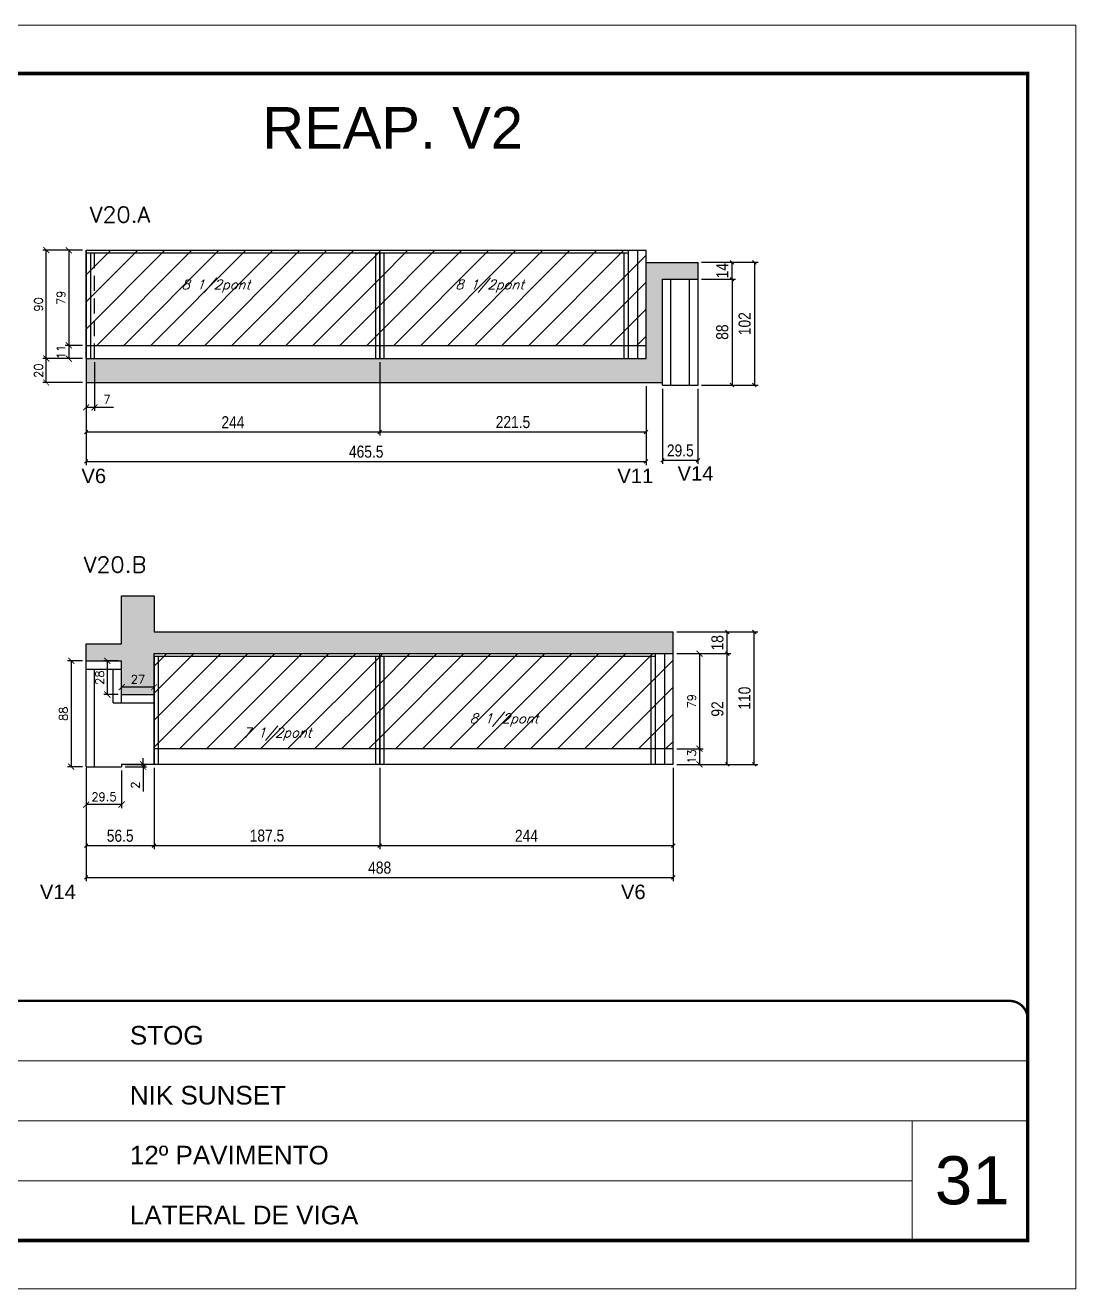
# Model space of a CAD drawing. Extents: x -10448 to -1189, y -11772 to 17235.
# Drawn here: x -6653 to -5780, y 7754 to 8804 of the extents above; entities that cross this region are included whole.
import ezdxf

# ---------------------------------------------------------------- set-up
doc = ezdxf.new("R2010")
doc.units = 0
for name, pattern in [('CONTINUO', [0]), ('DASHED', [0.75, 0.5, -0.25]), ('HIDDEN', [0.375, 0.25, -0.125])]:
    doc.linetypes.add(name, pattern=pattern)
for name, color, linetype in [('5', 5, 'Continuous'), ('COTA', 241, 'Continuous'), ('Painéis', 200, 'Continuous'), ('PONTALETE', 7, 'Continuous'), ('Reaproveitamento', 251, 'Continuous'), ('SARR_2.2x7', 40, 'Continuous'), ('SARR_3.5x7', 81, 'Continuous'), ('texto', 7, 'Continuous')]:
    doc.layers.add(name, color=color, linetype=linetype)
for name, color, linetype, lineweight in [('CARIMBO', 255, 'Continuous', 9), ('Folhas', 255, 'Continuous', 9), ('SARRAFO DE PRESSAO', 251, 'DASHED', 9), ('Texto Seção', 7, 'Continuous', 15)]:
    doc.layers.add(name, color=color, linetype=linetype, lineweight=lineweight)
doc.styles.add('ARIAL', font='arial.ttf')
doc.styles.add('COTA TECNICA', font='techl___.ttf', dxfattribs={"height": 10})
doc.styles.add('REGUA-120', font='ROMANS.shx', dxfattribs={"height": 15})
doc.styles.add('Romans', font='romans.shx')
doc.styles.get("Standard").update_dxf_attribs({"font": 'arial.ttf'})
doc.dimstyles.new('Cota Paínel', dxfattribs={"dimtxt": 7, "dimasz": 5, "dimexe": 3, "dimexo": 3, "dimgap": 3, "dimtad": 1, "dimdec": 1, "dimzin": 12, "dimdsep": 46, "dimtxsty": 'Romans', "dimblk": 'ARCHTICK', "dimcen": 0, "dimclrd": 4, "dimclre": 4, "dimclrt": 1, "dimadec": 1, "dimazin": 3, "dimtfac": 1, "dimtdec": 1, "dimtmove": 0, "dimatfit": 3, "dimldrblk": 'OBLIQUE', "dimfxl": 1, "dimtolj": 1, "dimtzin": 12, "dimarcsym": 0})
doc.dimstyles.new('PAINEL', dxfattribs={"dimtxt": 10, "dimasz": 3, "dimexe": 3, "dimexo": 3, "dimgap": 3, "dimtad": 1, "dimdec": 1, "dimzin": 12, "dimdsep": 46, "dimtxsty": 'COTA TECNICA', "dimblk1": 'OBLIQUE', "dimblk2": 'OBLIQUE', "dimsah": 1, "dimcen": 0.9, "dimclrd": 4, "dimclre": 4, "dimclrt": 240, "dimadec": 1, "dimazin": 3, "dimtfac": 1, "dimtdec": 1, "dimtmove": 0, "dimatfit": 3, "dimfxl": 1, "dimtolj": 1, "dimtzin": 12, "dimarcsym": 0})

# ---------------------------------------------------------------- blocks, each defined once
blk = doc.blocks.new('9999999999')
at = {"color": 30, "linetype": 'CONTINUO'}
for p, q in [((98564.6, 34379.6), (99584, 34379.6)), ((98564.6, 34329.8), (99488, 34329.8)), ((99584, 34329.8), (99488, 34329.8)), ((99488, 34329.8), (99488, 34230.2)), ((98564.6, 34280), (99488, 34280))]:
    blk.add_line(p, q, dxfattribs=at)
at = {"color": 30, "linetype": 'CONTINUO', "const_width": 2}
blk.add_lwpolyline([(99584, 34230.2), (99584, 34414.4, 0.414214), (99569, 34429.4), (98229, 34429.4, 0.414214), (98214, 34414.4), (98214, 34245.2, 0.414214), (98229, 34230.2), (99584, 34230.2)], format="xyb", dxfattribs=at)
at = {"layer": 'Folhas'}
blk.add_lwpolyline([(98139, 34190.2), (99624, 34190.2), (99624, 35240.2), (98139, 35240.2)], close=True, dxfattribs=at)
at = {"layer": 'Folhas', "color": 30, "const_width": 3}
blk.add_lwpolyline([(98214, 34230.2), (99584, 34230.2), (99584, 35200.2), (98214, 35200.2)], close=True, dxfattribs=at)
at = {"color": 7, "linetype": 'Continuous', "ltscale": 5, "style": 'ARIAL'}
for s, height, p in [('STOG', 15.48, (98837.7, 34393.1)), ('NIK SUNSET', 15.48, (98837.7, 34343.3)), ('12º PAVIMENTO', 15.483, (98837.7, 34293.5)), ('LATERAL DE VIGA', 15.483, (98837.7, 34243.7))]:
    blk.add_text(s, height=height, dxfattribs=at).set_placement(p)
blk = doc.blocks.new('_Oblique')
at = {"color": 0, "linetype": 'ByBlock', "lineweight": -2}
blk.add_line((-0.5, -0.5), (0.5, 0.5), dxfattribs=at)
blk = doc.blocks.new('*D832')
at = {"layer": 'COTA', "color": 4, "linetype": 'ByBlock', "lineweight": -2, "transparency": 16777216}
for p, q in [((-6358.4, 8524.2), (-6358.4, 8463.3)), ((-6602.4, 8504.2), (-6602.4, 8463.3)), ((-6602.4, 8466.3), (-6358.4, 8466.3))]:
    blk.add_line(p, q, dxfattribs=at)
at = {"layer": 'Defpoints', "color": 0, "linetype": 'ByBlock', "transparency": 16777216}
for p in [(-6358.4, 8527.2), (-6602.4, 8507.2), (-6358.4, 8466.3)]:
    blk.add_point(p, dxfattribs=at)
at = {"layer": 'COTA', "color": 4, "linetype": 'ByBlock', "lineweight": -2, "transparency": 16777216, "xscale": 3, "yscale": 3, "zscale": 3, "rotation": 180}
blk.add_blockref('_Oblique', (-6602.4, 8466.3), dxfattribs=at)
at = {"layer": 'COTA', "color": 4, "linetype": 'ByBlock', "lineweight": -2, "transparency": 16777216, "xscale": 3, "yscale": 3, "zscale": 3}
blk.add_blockref('_Oblique', (-6358.4, 8466.3), dxfattribs=at)
at = {"layer": 'COTA', "color": 240, "linetype": 'ByBlock', "transparency": 16777216, "insert": (-6480.4, 8474.3), "char_height": 10, "attachment_point": 5, "style": 'COTA TECNICA'}
blk.add_mtext('\\A1;244', dxfattribs=at)
blk = doc.blocks.new('*D833')
at = {"layer": 'COTA', "color": 4, "linetype": 'ByBlock', "lineweight": -2, "transparency": 16777216}
for p, q in [((-6358.4, 8524.2), (-6358.4, 8463.3)), ((-6136.9, 8504.2), (-6136.9, 8463.3)), ((-6358.4, 8466.3), (-6136.9, 8466.3))]:
    blk.add_line(p, q, dxfattribs=at)
at = {"layer": 'Defpoints', "color": 0, "linetype": 'ByBlock', "transparency": 16777216}
for p in [(-6358.4, 8527.2), (-6136.9, 8507.2), (-6136.9, 8466.3)]:
    blk.add_point(p, dxfattribs=at)
at = {"layer": 'COTA', "color": 4, "linetype": 'ByBlock', "lineweight": -2, "transparency": 16777216, "xscale": 3, "yscale": 3, "zscale": 3, "rotation": 180}
blk.add_blockref('_Oblique', (-6358.4, 8466.3), dxfattribs=at)
at = {"layer": 'COTA', "color": 4, "linetype": 'ByBlock', "lineweight": -2, "transparency": 16777216, "xscale": 3, "yscale": 3, "zscale": 3}
blk.add_blockref('_Oblique', (-6136.9, 8466.3), dxfattribs=at)
at = {"layer": 'COTA', "color": 240, "linetype": 'ByBlock', "transparency": 16777216, "insert": (-6247.6, 8474.4), "char_height": 10, "attachment_point": 5, "style": 'COTA TECNICA'}
blk.add_mtext('\\A1;221.5', dxfattribs=at)
blk = doc.blocks.new('*D834')
at = {"layer": 'COTA', "color": 4, "linetype": 'ByBlock', "lineweight": -2, "transparency": 16777216}
for p, q in [((-6602.4, 8504.2), (-6602.4, 8438.7)), ((-6136.9, 8504.2), (-6136.9, 8438.7)), ((-6602.4, 8441.7), (-6136.9, 8441.7))]:
    blk.add_line(p, q, dxfattribs=at)
at = {"layer": 'Defpoints', "color": 0, "linetype": 'ByBlock', "transparency": 16777216}
for p in [(-6602.4, 8507.2), (-6136.9, 8507.2), (-6136.9, 8441.7)]:
    blk.add_point(p, dxfattribs=at)
at = {"layer": 'COTA', "color": 4, "linetype": 'ByBlock', "lineweight": -2, "transparency": 16777216, "xscale": 3, "yscale": 3, "zscale": 3, "rotation": 180}
blk.add_blockref('_Oblique', (-6602.4, 8441.7), dxfattribs=at)
at = {"layer": 'COTA', "color": 4, "linetype": 'ByBlock', "lineweight": -2, "transparency": 16777216, "xscale": 3, "yscale": 3, "zscale": 3}
blk.add_blockref('_Oblique', (-6136.9, 8441.7), dxfattribs=at)
at = {"layer": 'COTA', "color": 240, "linetype": 'ByBlock', "transparency": 16777216, "insert": (-6369.6, 8449.8), "char_height": 10, "attachment_point": 5, "style": 'COTA TECNICA'}
blk.add_mtext('\\A1;465.5', dxfattribs=at)
blk = doc.blocks.new('_ArchTick')
at = {"color": 0, "linetype": 'ByBlock', "const_width": 0.15}
blk.add_lwpolyline([(-0.5, -0.5), (0.5, 0.5)], dxfattribs=at)
blk = doc.blocks.new('*D835')
at = {"layer": 'COTA', "color": 4, "lineweight": -2, "transparency": 16777216}
for p, q in [((-6602.4, 8524.2), (-6602.4, 8483.7)), ((-6595.4, 8524.2), (-6595.4, 8483.7)), ((-6602.4, 8486.7), (-6595.4, 8486.7)), ((-6595.4, 8486.7), (-6579.7, 8486.7))]:
    blk.add_line(p, q, dxfattribs=at)
at = {"layer": 'Defpoints', "color": 0, "transparency": 16777216}
for p in [(-6602.4, 8527.2), (-6595.4, 8527.2), (-6595.4, 8486.7)]:
    blk.add_point(p, dxfattribs=at)
at = {"layer": 'COTA', "color": 4, "lineweight": -2, "transparency": 16777216, "xscale": 5, "yscale": 5, "zscale": 5, "rotation": 180}
blk.add_blockref('_ArchTick', (-6602.4, 8486.7), dxfattribs=at)
at = {"layer": 'COTA', "color": 4, "lineweight": -2, "transparency": 16777216, "xscale": 5, "yscale": 5, "zscale": 5}
blk.add_blockref('_ArchTick', (-6595.4, 8486.7), dxfattribs=at)
at = {"layer": 'COTA', "color": 1, "transparency": 16777216, "insert": (-6585.1, 8493.2), "char_height": 7, "attachment_point": 5, "style": 'Romans'}
blk.add_mtext('\\A1;7', dxfattribs=at)
blk = doc.blocks.new('*D839')
at = {"layer": 'COTA', "color": 4, "linetype": 'ByBlock', "lineweight": -2, "transparency": 16777216}
for p, q in [((-6123.3, 8502.2), (-6123.3, 8439.7)), ((-6093.8, 8502.2), (-6093.8, 8439.7)), ((-6123.3, 8442.7), (-6093.8, 8442.7))]:
    blk.add_line(p, q, dxfattribs=at)
at = {"layer": 'Defpoints', "color": 0, "linetype": 'ByBlock', "transparency": 16777216}
for p in [(-6123.3, 8505.2), (-6093.8, 8505.2), (-6093.8, 8442.7)]:
    blk.add_point(p, dxfattribs=at)
at = {"layer": 'COTA', "color": 4, "linetype": 'ByBlock', "lineweight": -2, "transparency": 16777216, "xscale": 3, "yscale": 3, "zscale": 3, "rotation": 180}
blk.add_blockref('_Oblique', (-6123.3, 8442.7), dxfattribs=at)
at = {"layer": 'COTA', "color": 4, "linetype": 'ByBlock', "lineweight": -2, "transparency": 16777216, "xscale": 3, "yscale": 3, "zscale": 3}
blk.add_blockref('_Oblique', (-6093.8, 8442.7), dxfattribs=at)
at = {"layer": 'COTA', "color": 240, "linetype": 'ByBlock', "transparency": 16777216, "insert": (-6108.5, 8450.8), "char_height": 10, "attachment_point": 5, "style": 'COTA TECNICA'}
blk.add_mtext('\\A1;29.5', dxfattribs=at)
blk = doc.blocks.new('*D836')
at = {"layer": 'COTA', "color": 4, "linetype": 'ByBlock', "lineweight": -2, "transparency": 16777216}
for p, q in [((-6090.8, 8593.2), (-6062.5, 8593.2)), ((-6065.5, 8593.2), (-6065.5, 8505.2)), ((-6090.8, 8505.2), (-6062.5, 8505.2))]:
    blk.add_line(p, q, dxfattribs=at)
at = {"layer": 'Defpoints', "color": 0, "linetype": 'ByBlock', "transparency": 16777216}
for p in [(-6093.8, 8593.2), (-6093.8, 8505.2), (-6065.5, 8505.2)]:
    blk.add_point(p, dxfattribs=at)
at = {"layer": 'COTA', "color": 4, "linetype": 'ByBlock', "lineweight": -2, "transparency": 16777216, "xscale": 3, "yscale": 3, "zscale": 3}
for p, rotation in [((-6065.5, 8593.2), 90), ((-6065.5, 8505.2), 270)]:
    blk.add_blockref('_Oblique', p, dxfattribs=dict(at, rotation=rotation))
at = {"layer": 'COTA', "color": 240, "linetype": 'ByBlock', "transparency": 16777216, "insert": (-6073.6, 8549.2), "char_height": 10, "attachment_point": 5, "rotation": 90, "style": 'COTA TECNICA'}
blk.add_mtext('\\A1;88', dxfattribs=at)
blk = doc.blocks.new('*D837')
at = {"layer": 'COTA', "color": 4, "linetype": 'ByBlock', "lineweight": -2, "transparency": 16777216}
for p, q in [((-6090.8, 8607.2), (-6062.5, 8607.2)), ((-6065.5, 8593.2), (-6065.5, 8607.2)), ((-6090.8, 8593.2), (-6062.5, 8593.2))]:
    blk.add_line(p, q, dxfattribs=at)
at = {"layer": 'Defpoints', "color": 0, "linetype": 'ByBlock', "transparency": 16777216}
for p in [(-6093.8, 8607.2), (-6065.5, 8607.2), (-6093.8, 8593.2)]:
    blk.add_point(p, dxfattribs=at)
at = {"layer": 'COTA', "color": 4, "linetype": 'ByBlock', "lineweight": -2, "transparency": 16777216, "xscale": 3, "yscale": 3, "zscale": 3}
for p, rotation in [((-6065.5, 8607.2), 90), ((-6065.5, 8593.2), 270)]:
    blk.add_blockref('_Oblique', p, dxfattribs=dict(at, rotation=rotation))
at = {"layer": 'COTA', "color": 240, "linetype": 'ByBlock', "transparency": 16777216, "insert": (-6073.6, 8600.2), "char_height": 10, "attachment_point": 5, "rotation": 90, "style": 'COTA TECNICA'}
blk.add_mtext('\\A1;14', dxfattribs=at)
blk = doc.blocks.new('*D838')
at = {"layer": 'COTA', "color": 4, "linetype": 'ByBlock', "lineweight": -2, "transparency": 16777216}
for p, q in [((-6090.8, 8607.2), (-6043.9, 8607.2)), ((-6046.9, 8607.2), (-6046.9, 8505.2)), ((-6090.8, 8505.2), (-6043.9, 8505.2))]:
    blk.add_line(p, q, dxfattribs=at)
at = {"layer": 'Defpoints', "color": 0, "linetype": 'ByBlock', "transparency": 16777216}
for p in [(-6093.8, 8607.2), (-6093.8, 8505.2), (-6046.9, 8505.2)]:
    blk.add_point(p, dxfattribs=at)
at = {"layer": 'COTA', "color": 4, "linetype": 'ByBlock', "lineweight": -2, "transparency": 16777216, "xscale": 3, "yscale": 3, "zscale": 3}
for p, rotation in [((-6046.9, 8607.2), 90), ((-6046.9, 8505.2), 270)]:
    blk.add_blockref('_Oblique', p, dxfattribs=dict(at, rotation=rotation))
at = {"layer": 'COTA', "color": 240, "linetype": 'ByBlock', "transparency": 16777216, "insert": (-6055, 8556.2), "char_height": 10, "attachment_point": 5, "rotation": 90, "style": 'COTA TECNICA'}
blk.add_mtext('\\A1;102', dxfattribs=at)
blk = doc.blocks.new('*D840')
at = {"layer": 'COTA', "color": 4, "lineweight": -2, "transparency": 16777216}
for p, q in [((-6605.4, 8617.2), (-6638.5, 8617.2)), ((-6635.5, 8527.2), (-6635.5, 8617.2)), ((-6605.4, 8527.2), (-6638.5, 8527.2))]:
    blk.add_line(p, q, dxfattribs=at)
at = {"layer": 'Defpoints', "color": 0, "transparency": 16777216}
for p in [(-6635.5, 8617.2), (-6602.4, 8617.2), (-6602.4, 8527.2)]:
    blk.add_point(p, dxfattribs=at)
at = {"layer": 'COTA', "color": 4, "lineweight": -2, "transparency": 16777216, "xscale": 5, "yscale": 5, "zscale": 5}
for p, rotation in [((-6635.5, 8617.2), 90), ((-6635.5, 8527.2), 270)]:
    blk.add_blockref('_ArchTick', p, dxfattribs=dict(at, rotation=rotation))
at = {"layer": 'COTA', "color": 1, "transparency": 16777216, "insert": (-6642, 8572.2), "char_height": 7, "attachment_point": 5, "rotation": 90, "style": 'Romans'}
blk.add_mtext('\\A1;90', dxfattribs=at)
blk = doc.blocks.new('*D841')
at = {"layer": 'COTA', "color": 4, "lineweight": -2, "transparency": 16777216}
for p, q in [((-6605.4, 8527.2), (-6638.5, 8527.2)), ((-6635.5, 8507.2), (-6635.5, 8527.2)), ((-6605.4, 8507.2), (-6638.5, 8507.2))]:
    blk.add_line(p, q, dxfattribs=at)
at = {"layer": 'Defpoints', "color": 0, "transparency": 16777216}
for p in [(-6635.5, 8527.2), (-6602.4, 8527.2), (-6602.4, 8507.2)]:
    blk.add_point(p, dxfattribs=at)
at = {"layer": 'COTA', "color": 4, "lineweight": -2, "transparency": 16777216, "xscale": 5, "yscale": 5, "zscale": 5}
for p, rotation in [((-6635.5, 8527.2), 90), ((-6635.5, 8507.2), 270)]:
    blk.add_blockref('_ArchTick', p, dxfattribs=dict(at, rotation=rotation))
at = {"layer": 'COTA', "color": 1, "transparency": 16777216, "insert": (-6642, 8517.2), "char_height": 7, "attachment_point": 5, "rotation": 90, "style": 'Romans'}
blk.add_mtext('\\A1;20', dxfattribs=at)
blk = doc.blocks.new('*D842')
at = {"layer": 'COTA', "color": 4, "linetype": 'ByBlock', "lineweight": -2, "transparency": 16777216}
for p, q in [((-6111.4, 8282), (-6066.5, 8282)), ((-6069.5, 8190), (-6069.5, 8282)), ((-6111.4, 8190), (-6066.5, 8190))]:
    blk.add_line(p, q, dxfattribs=at)
at = {"layer": 'Defpoints', "color": 0, "linetype": 'ByBlock', "transparency": 16777216}
for p in [(-6114.4, 8282), (-6069.5, 8282), (-6114.4, 8190)]:
    blk.add_point(p, dxfattribs=at)
at = {"layer": 'COTA', "color": 4, "linetype": 'ByBlock', "lineweight": -2, "transparency": 16777216, "xscale": 3, "yscale": 3, "zscale": 3}
for p, rotation in [((-6069.5, 8282), 90), ((-6069.5, 8190), 270)]:
    blk.add_blockref('_Oblique', p, dxfattribs=dict(at, rotation=rotation))
at = {"layer": 'COTA', "color": 240, "linetype": 'ByBlock', "transparency": 16777216, "insert": (-6077.6, 8236), "char_height": 10, "attachment_point": 5, "rotation": 90, "style": 'COTA TECNICA'}
blk.add_mtext('\\A1;92', dxfattribs=at)
blk = doc.blocks.new('*D843')
at = {"layer": 'COTA', "color": 4, "linetype": 'ByBlock', "lineweight": -2, "transparency": 16777216}
for p, q in [((-6111.4, 8300), (-6066.5, 8300)), ((-6069.5, 8282), (-6069.5, 8300)), ((-6111.4, 8282), (-6066.5, 8282))]:
    blk.add_line(p, q, dxfattribs=at)
at = {"layer": 'Defpoints', "color": 0, "linetype": 'ByBlock', "transparency": 16777216}
for p in [(-6114.4, 8300), (-6069.5, 8300), (-6114.4, 8282)]:
    blk.add_point(p, dxfattribs=at)
at = {"layer": 'COTA', "color": 4, "linetype": 'ByBlock', "lineweight": -2, "transparency": 16777216, "xscale": 3, "yscale": 3, "zscale": 3}
for p, rotation in [((-6069.5, 8300), 90), ((-6069.5, 8282), 270)]:
    blk.add_blockref('_Oblique', p, dxfattribs=dict(at, rotation=rotation))
at = {"layer": 'COTA', "color": 240, "linetype": 'ByBlock', "transparency": 16777216, "insert": (-6077.6, 8291), "char_height": 10, "attachment_point": 5, "rotation": 90, "style": 'COTA TECNICA'}
blk.add_mtext('\\A1;18', dxfattribs=at)
blk = doc.blocks.new('*D844')
at = {"layer": 'COTA', "color": 4, "linetype": 'ByBlock', "lineweight": -2, "transparency": 16777216}
for p, q in [((-6111.4, 8300), (-6044, 8300)), ((-6047, 8190), (-6047, 8300)), ((-6111.4, 8190), (-6044, 8190))]:
    blk.add_line(p, q, dxfattribs=at)
at = {"layer": 'Defpoints', "color": 0, "linetype": 'ByBlock', "transparency": 16777216}
for p in [(-6114.4, 8300), (-6047, 8300), (-6114.4, 8190)]:
    blk.add_point(p, dxfattribs=at)
at = {"layer": 'COTA', "color": 4, "linetype": 'ByBlock', "lineweight": -2, "transparency": 16777216, "xscale": 3, "yscale": 3, "zscale": 3}
for p, rotation in [((-6047, 8300), 90), ((-6047, 8190), 270)]:
    blk.add_blockref('_Oblique', p, dxfattribs=dict(at, rotation=rotation))
at = {"layer": 'COTA', "color": 240, "linetype": 'ByBlock', "transparency": 16777216, "insert": (-6055.1, 8245), "char_height": 10, "attachment_point": 5, "rotation": 90, "style": 'COTA TECNICA'}
blk.add_mtext('\\A1;110', dxfattribs=at)
blk = doc.blocks.new('*D845')
at = {"layer": 'COTA', "color": 4, "linetype": 'ByBlock', "lineweight": -2, "transparency": 16777216}
for p, q in [((-6602.4, 8187), (-6602.4, 8119.5)), ((-6545.9, 8187), (-6545.9, 8119.5)), ((-6602.4, 8122.5), (-6545.9, 8122.5))]:
    blk.add_line(p, q, dxfattribs=at)
at = {"layer": 'Defpoints', "color": 0, "linetype": 'ByBlock', "transparency": 16777216}
for p in [(-6602.4, 8190), (-6545.9, 8190), (-6545.9, 8122.5)]:
    blk.add_point(p, dxfattribs=at)
at = {"layer": 'COTA', "color": 4, "linetype": 'ByBlock', "lineweight": -2, "transparency": 16777216, "xscale": 3, "yscale": 3, "zscale": 3, "rotation": 180}
blk.add_blockref('_Oblique', (-6602.4, 8122.5), dxfattribs=at)
at = {"layer": 'COTA', "color": 4, "linetype": 'ByBlock', "lineweight": -2, "transparency": 16777216, "xscale": 3, "yscale": 3, "zscale": 3}
blk.add_blockref('_Oblique', (-6545.9, 8122.5), dxfattribs=at)
at = {"layer": 'COTA', "color": 240, "linetype": 'ByBlock', "transparency": 16777216, "insert": (-6574.1, 8130.6), "char_height": 10, "attachment_point": 5, "style": 'COTA TECNICA'}
blk.add_mtext('\\A1;56.5', dxfattribs=at)
blk = doc.blocks.new('*D846')
at = {"layer": 'COTA', "color": 4, "linetype": 'ByBlock', "lineweight": -2, "transparency": 16777216}
for p, q in [((-6545.9, 8187), (-6545.9, 8119.5)), ((-6358.4, 8187), (-6358.4, 8119.5)), ((-6545.9, 8122.5), (-6358.4, 8122.5))]:
    blk.add_line(p, q, dxfattribs=at)
at = {"layer": 'Defpoints', "color": 0, "linetype": 'ByBlock', "transparency": 16777216}
for p in [(-6545.9, 8190), (-6358.4, 8190), (-6358.4, 8122.5)]:
    blk.add_point(p, dxfattribs=at)
at = {"layer": 'COTA', "color": 4, "linetype": 'ByBlock', "lineweight": -2, "transparency": 16777216, "xscale": 3, "yscale": 3, "zscale": 3, "rotation": 180}
blk.add_blockref('_Oblique', (-6545.9, 8122.5), dxfattribs=at)
at = {"layer": 'COTA', "color": 4, "linetype": 'ByBlock', "lineweight": -2, "transparency": 16777216, "xscale": 3, "yscale": 3, "zscale": 3}
blk.add_blockref('_Oblique', (-6358.4, 8122.5), dxfattribs=at)
at = {"layer": 'COTA', "color": 240, "linetype": 'ByBlock', "transparency": 16777216, "insert": (-6452.1, 8130.7), "char_height": 10, "attachment_point": 5, "style": 'COTA TECNICA'}
blk.add_mtext('\\A1;187.5', dxfattribs=at)
blk = doc.blocks.new('*D847')
at = {"layer": 'COTA', "color": 4, "linetype": 'ByBlock', "lineweight": -2, "transparency": 16777216}
for p, q in [((-6602.4, 8187), (-6602.4, 8093)), ((-6114.4, 8187), (-6114.4, 8093)), ((-6602.4, 8096), (-6114.4, 8096))]:
    blk.add_line(p, q, dxfattribs=at)
at = {"layer": 'Defpoints', "color": 0, "linetype": 'ByBlock', "transparency": 16777216}
for p in [(-6602.4, 8190), (-6114.4, 8190), (-6114.4, 8096)]:
    blk.add_point(p, dxfattribs=at)
at = {"layer": 'COTA', "color": 4, "linetype": 'ByBlock', "lineweight": -2, "transparency": 16777216, "xscale": 3, "yscale": 3, "zscale": 3, "rotation": 180}
blk.add_blockref('_Oblique', (-6602.4, 8096), dxfattribs=at)
at = {"layer": 'COTA', "color": 4, "linetype": 'ByBlock', "lineweight": -2, "transparency": 16777216, "xscale": 3, "yscale": 3, "zscale": 3}
blk.add_blockref('_Oblique', (-6114.4, 8096), dxfattribs=at)
at = {"layer": 'COTA', "color": 240, "linetype": 'ByBlock', "transparency": 16777216, "insert": (-6358.4, 8104.1), "char_height": 10, "attachment_point": 5, "style": 'COTA TECNICA'}
blk.add_mtext('\\A1;488', dxfattribs=at)
blk = doc.blocks.new('*D848')
at = {"layer": 'COTA', "color": 4, "linetype": 'ByBlock', "lineweight": -2, "transparency": 16777216}
for p, q in [((-6358.4, 8187), (-6358.4, 8119.5)), ((-6114.4, 8174.8), (-6114.4, 8119.5)), ((-6358.4, 8122.5), (-6114.4, 8122.5))]:
    blk.add_line(p, q, dxfattribs=at)
at = {"layer": 'Defpoints', "color": 0, "linetype": 'ByBlock', "transparency": 16777216}
for p in [(-6358.4, 8190), (-6114.4, 8177.8), (-6114.4, 8122.5)]:
    blk.add_point(p, dxfattribs=at)
at = {"layer": 'COTA', "color": 4, "linetype": 'ByBlock', "lineweight": -2, "transparency": 16777216, "xscale": 3, "yscale": 3, "zscale": 3, "rotation": 180}
blk.add_blockref('_Oblique', (-6358.4, 8122.5), dxfattribs=at)
at = {"layer": 'COTA', "color": 4, "linetype": 'ByBlock', "lineweight": -2, "transparency": 16777216, "xscale": 3, "yscale": 3, "zscale": 3}
blk.add_blockref('_Oblique', (-6114.4, 8122.5), dxfattribs=at)
at = {"layer": 'COTA', "color": 240, "linetype": 'ByBlock', "transparency": 16777216, "insert": (-6236.4, 8130.6), "char_height": 10, "attachment_point": 5, "style": 'COTA TECNICA'}
blk.add_mtext('\\A1;244', dxfattribs=at)
blk = doc.blocks.new('*D849')
at = {"layer": 'COTA', "color": 4, "lineweight": -2, "transparency": 16777216}
for p, q in [((-6602.4, 8185), (-6602.4, 8153.5)), ((-6572.9, 8185), (-6572.9, 8153.5)), ((-6572.9, 8156.5), (-6602.4, 8156.5))]:
    blk.add_line(p, q, dxfattribs=at)
at = {"layer": 'Defpoints', "color": 0, "transparency": 16777216}
for p in [(-6602.4, 8188), (-6572.9, 8188), (-6602.4, 8156.5)]:
    blk.add_point(p, dxfattribs=at)
at = {"layer": 'COTA', "color": 4, "lineweight": -2, "transparency": 16777216, "xscale": 5, "yscale": 5, "zscale": 5, "rotation": 180}
blk.add_blockref('_ArchTick', (-6602.4, 8156.5), dxfattribs=at)
at = {"layer": 'COTA', "color": 4, "lineweight": -2, "transparency": 16777216, "xscale": 5, "yscale": 5, "zscale": 5}
blk.add_blockref('_ArchTick', (-6572.9, 8156.5), dxfattribs=at)
at = {"layer": 'COTA', "color": 1, "transparency": 16777216, "insert": (-6587.6, 8163), "char_height": 7, "attachment_point": 5, "style": 'Romans'}
blk.add_mtext('\\A1;29.5', dxfattribs=at)
blk = doc.blocks.new('*D850')
at = {"layer": 'COTA', "color": 4, "lineweight": -2, "transparency": 16777216}
for p, q in [((-6569.9, 8190), (-6552.1, 8190)), ((-6555.1, 8190), (-6555.1, 8195)), ((-6555.1, 8190), (-6555.1, 8188)), ((-6569.9, 8188), (-6552.1, 8188)), ((-6555.1, 8188), (-6555.1, 8167.4))]:
    blk.add_line(p, q, dxfattribs=at)
at = {"layer": 'Defpoints', "color": 0, "transparency": 16777216}
for p in [(-6572.9, 8190), (-6572.9, 8188), (-6555.1, 8188)]:
    blk.add_point(p, dxfattribs=at)
at = {"layer": 'COTA', "color": 4, "lineweight": -2, "transparency": 16777216, "xscale": 5, "yscale": 5, "zscale": 5}
for p, rotation in [((-6555.1, 8190), 270), ((-6555.1, 8188), 90)]:
    blk.add_blockref('_ArchTick', p, dxfattribs=dict(at, rotation=rotation))
at = {"layer": 'COTA', "color": 1, "transparency": 16777216, "insert": (-6561.6, 8172.7), "char_height": 7, "attachment_point": 5, "rotation": 90, "style": 'Romans'}
blk.add_mtext('\\A1;2', dxfattribs=at)
blk = doc.blocks.new('*D851')
at = {"layer": 'COTA', "color": 4, "lineweight": -2, "transparency": 16777216}
for p, q in [((-6605.4, 8276), (-6617.8, 8276)), ((-6614.8, 8276), (-6614.8, 8188)), ((-6605.4, 8188), (-6617.8, 8188))]:
    blk.add_line(p, q, dxfattribs=at)
at = {"layer": 'Defpoints', "color": 0, "transparency": 16777216}
for p in [(-6602.4, 8276), (-6614.8, 8188), (-6602.4, 8188)]:
    blk.add_point(p, dxfattribs=at)
at = {"layer": 'COTA', "color": 4, "lineweight": -2, "transparency": 16777216, "xscale": 5, "yscale": 5, "zscale": 5}
for p, rotation in [((-6614.8, 8276), 90), ((-6614.8, 8188), 270)]:
    blk.add_blockref('_ArchTick', p, dxfattribs=dict(at, rotation=rotation))
at = {"layer": 'COTA', "color": 1, "transparency": 16777216, "insert": (-6621.3, 8232), "char_height": 7, "attachment_point": 5, "rotation": 90, "style": 'Romans'}
blk.add_mtext('\\A1;88', dxfattribs=at)
blk = doc.blocks.new('*D852')
at = {"layer": 'COTA', "color": 4, "lineweight": -2, "transparency": 16777216}
for p, q in [((-6575.9, 8276), (-6587.7, 8276)), ((-6584.7, 8248), (-6584.7, 8276)), ((-6575.9, 8248), (-6587.7, 8248))]:
    blk.add_line(p, q, dxfattribs=at)
at = {"layer": 'Defpoints', "color": 0, "transparency": 16777216}
for p in [(-6584.7, 8276), (-6572.9, 8276), (-6572.9, 8248)]:
    blk.add_point(p, dxfattribs=at)
at = {"layer": 'COTA', "color": 4, "lineweight": -2, "transparency": 16777216, "xscale": 5, "yscale": 5, "zscale": 5}
for p, rotation in [((-6584.7, 8276), 90), ((-6584.7, 8248), 270)]:
    blk.add_blockref('_ArchTick', p, dxfattribs=dict(at, rotation=rotation))
at = {"layer": 'COTA', "color": 1, "transparency": 16777216, "insert": (-6591.2, 8262), "char_height": 7, "attachment_point": 5, "rotation": 90, "style": 'Romans'}
blk.add_mtext('\\A1;28', dxfattribs=at)
blk = doc.blocks.new('*D853')
at = {"layer": 'COTA', "color": 4, "lineweight": -2, "transparency": 16777216}
for p, q in [((-6572.9, 8251), (-6572.9, 8257.1)), ((-6545.9, 8254.1), (-6572.9, 8254.1)), ((-6545.9, 8251), (-6545.9, 8257.1))]:
    blk.add_line(p, q, dxfattribs=at)
at = {"layer": 'Defpoints', "color": 0, "transparency": 16777216}
for p in [(-6572.9, 8254.1), (-6572.9, 8248), (-6545.9, 8248)]:
    blk.add_point(p, dxfattribs=at)
at = {"layer": 'COTA', "color": 4, "lineweight": -2, "transparency": 16777216, "xscale": 5, "yscale": 5, "zscale": 5, "rotation": 180}
blk.add_blockref('_ArchTick', (-6572.9, 8254.1), dxfattribs=at)
at = {"layer": 'COTA', "color": 4, "lineweight": -2, "transparency": 16777216, "xscale": 5, "yscale": 5, "zscale": 5}
blk.add_blockref('_ArchTick', (-6545.9, 8254.1), dxfattribs=at)
at = {"layer": 'COTA', "color": 1, "transparency": 16777216, "insert": (-6559.4, 8260.6), "char_height": 7, "attachment_point": 5, "style": 'Romans'}
blk.add_mtext('\\A1;27', dxfattribs=at)
blk = doc.blocks.new('*D1221')
at = {"layer": 'COTA', "color": 4, "lineweight": -2, "transparency": 16777216}
for p, q in [((-6605.4, 8617.2), (-6619.8, 8617.2)), ((-6616.8, 8617.2), (-6616.8, 8538.2)), ((-6605.4, 8538.2), (-6619.8, 8538.2))]:
    blk.add_line(p, q, dxfattribs=at)
at = {"layer": 'Defpoints', "color": 0, "transparency": 16777216}
for p in [(-6602.4, 8617.2), (-6616.8, 8538.2), (-6602.4, 8538.2)]:
    blk.add_point(p, dxfattribs=at)
at = {"layer": 'COTA', "color": 4, "lineweight": -2, "transparency": 16777216, "xscale": 5, "yscale": 5, "zscale": 5}
for p, rotation in [((-6616.8, 8617.2), 90), ((-6616.8, 8538.2), 270)]:
    blk.add_blockref('_ArchTick', p, dxfattribs=dict(at, rotation=rotation))
at = {"layer": 'COTA', "color": 1, "transparency": 16777216, "insert": (-6623.3, 8577.7), "char_height": 7, "attachment_point": 5, "rotation": 90, "style": 'Romans'}
blk.add_mtext('\\A1;79', dxfattribs=at)
blk = doc.blocks.new('*D1222')
at = {"layer": 'COTA', "color": 4, "lineweight": -2, "transparency": 16777216}
for p, q in [((-6605.4, 8538.2), (-6619.8, 8538.2)), ((-6616.8, 8538.2), (-6616.8, 8527.2)), ((-6605.4, 8527.2), (-6619.8, 8527.2))]:
    blk.add_line(p, q, dxfattribs=at)
at = {"layer": 'Defpoints', "color": 0, "transparency": 16777216}
for p in [(-6602.4, 8538.2), (-6616.8, 8527.2), (-6602.4, 8527.2)]:
    blk.add_point(p, dxfattribs=at)
at = {"layer": 'COTA', "color": 4, "lineweight": -2, "transparency": 16777216, "xscale": 5, "yscale": 5, "zscale": 5}
for p, rotation in [((-6616.8, 8538.2), 90), ((-6616.8, 8527.2), 270)]:
    blk.add_blockref('_ArchTick', p, dxfattribs=dict(at, rotation=rotation))
at = {"layer": 'COTA', "color": 1, "transparency": 16777216, "insert": (-6623.3, 8532.7), "char_height": 7, "attachment_point": 5, "rotation": 90, "style": 'Romans'}
blk.add_mtext('\\A1;11', dxfattribs=at)
blk = doc.blocks.new('*D1223')
at = {"layer": 'COTA', "color": 4, "lineweight": -2, "transparency": 16777216}
for p, q in [((-6111.4, 8282), (-6089.5, 8282)), ((-6092.5, 8282), (-6092.5, 8203)), ((-6111.4, 8203), (-6089.5, 8203))]:
    blk.add_line(p, q, dxfattribs=at)
at = {"layer": 'Defpoints', "color": 0, "transparency": 16777216}
for p in [(-6114.4, 8282), (-6114.4, 8203), (-6092.5, 8203)]:
    blk.add_point(p, dxfattribs=at)
at = {"layer": 'COTA', "color": 4, "lineweight": -2, "transparency": 16777216, "xscale": 5, "yscale": 5, "zscale": 5}
for p, rotation in [((-6092.5, 8282), 90), ((-6092.5, 8203), 270)]:
    blk.add_blockref('_ArchTick', p, dxfattribs=dict(at, rotation=rotation))
at = {"layer": 'COTA', "color": 1, "transparency": 16777216, "insert": (-6099, 8242.5), "char_height": 7, "attachment_point": 5, "rotation": 90, "style": 'Romans'}
blk.add_mtext('\\A1;79', dxfattribs=at)
blk = doc.blocks.new('*D1224')
at = {"layer": 'COTA', "color": 4, "lineweight": -2, "transparency": 16777216}
for p, q in [((-6111.4, 8203), (-6089.5, 8203)), ((-6092.5, 8203), (-6092.5, 8190)), ((-6111.4, 8190), (-6089.5, 8190))]:
    blk.add_line(p, q, dxfattribs=at)
at = {"layer": 'Defpoints', "color": 0, "transparency": 16777216}
for p in [(-6114.4, 8203), (-6114.4, 8190), (-6092.5, 8190)]:
    blk.add_point(p, dxfattribs=at)
at = {"layer": 'COTA', "color": 4, "lineweight": -2, "transparency": 16777216, "xscale": 5, "yscale": 5, "zscale": 5}
for p, rotation in [((-6092.5, 8203), 90), ((-6092.5, 8190), 270)]:
    blk.add_blockref('_ArchTick', p, dxfattribs=dict(at, rotation=rotation))
at = {"layer": 'COTA', "color": 1, "transparency": 16777216, "insert": (-6099, 8196.5), "char_height": 7, "attachment_point": 5, "rotation": 90, "style": 'Romans'}
blk.add_mtext('\\A1;13', dxfattribs=at)

msp = doc.modelspace()

# ---------------------------------------------------------------- hatches: boundary and pattern name
at = {"layer": 'COTA', "linetype": 'ByBlock'}
h = msp.add_hatch(dxfattribs=at)
h.set_pattern_fill('AR-CONC', color=256, scale=0.03)
h.paths.add_polyline_path([(-6123.26, 8507.21), (-6123.26, 8593.16), (-6093.76, 8593.16), (-6093.76, 8607.16), (-6136.9, 8607.16), (-6136.9, 8527.21), (-6602.4, 8527.21), (-6602.4, 8507.21)])
h = msp.add_hatch(dxfattribs=at)
h.set_pattern_fill('AR-CONC', color=256, scale=0.03)
h.paths.add_polyline_path([(-6545.9, 8282.04), (-6114.4, 8282.04), (-6114.4, 8300.04), (-6545.9, 8300.04), (-6545.9, 8330.04), (-6572.9, 8330.04), (-6572.9, 8290.04), (-6602.4, 8290.04), (-6602.4, 8276.04), (-6572.9, 8276.04), (-6572.9, 8248.04), (-6545.9, 8248.04)])
at = {"layer": 'Reaproveitamento'}
h = msp.add_hatch(dxfattribs=at)
h.set_pattern_fill('ANSI31', color=256, scale=5)
h.paths.add_polyline_path([(-6358.4, 8538.21), (-6358.4, 8617.21), (-6602.4, 8617.21), (-6602.4, 8538.21)])
h = msp.add_hatch(dxfattribs=at)
h.set_pattern_fill('ANSI31', color=256, scale=5)
h.paths.add_polyline_path([(-6136.9, 8538.21), (-6136.9, 8617.21), (-6358.4, 8617.21), (-6358.4, 8538.21)])
h = msp.add_hatch(dxfattribs=at)
h.set_pattern_fill('ANSI31', color=256, scale=5)
h.paths.add_polyline_path([(-6358.4, 8203.04), (-6358.4, 8282.04), (-6545.9, 8282.04), (-6545.9, 8203.04)])
h = msp.add_hatch(dxfattribs=at)
h.set_pattern_fill('ANSI31', color=256, scale=5)
h.paths.add_polyline_path([(-6358.4, 8203.04), (-6114.4, 8203.04), (-6114.4, 8282.04), (-6358.4, 8282.04)])

# ---------------------------------------------------------------- linework, layer by layer
at = {"layer": 'COTA', "linetype": 'ByBlock'}
for p, q in [((-6136.9, 8607.16), (-6093.76, 8607.16)), ((-6093.76, 8593.16), (-6093.76, 8607.16)), ((-6602.4, 8527.21), (-6602.4, 8507.21)), ((-6602.4, 8507.21), (-6123.26, 8507.21)), ((-6572.9, 8330.04), (-6545.9, 8330.04)), ((-6572.9, 8290.04), (-6572.9, 8330.04)), ((-6545.9, 8330.04), (-6545.9, 8300.04)), ((-6545.9, 8300.04), (-6114.4, 8300.04)), ((-6114.4, 8282.04), (-6114.4, 8300.04)), ((-6602.4, 8276.04), (-6602.4, 8290.04)), ((-6602.4, 8290.04), (-6572.9, 8290.04))]:
    msp.add_line(p, q, dxfattribs=at)
at = {"layer": 'Painéis', "linetype": 'ByBlock'}
for p, q in [((-6602.4, 8617.21), (-6136.9, 8617.21)), ((-6602.4, 8527.21), (-6602.4, 8617.21)), ((-6358.4, 8527.21), (-6358.4, 8617.21)), ((-6136.9, 8527.21), (-6136.9, 8617.21)), ((-6123.26, 8593.16), (-6093.76, 8593.16)), ((-6123.26, 8505.16), (-6123.26, 8593.16)), ((-6093.76, 8505.16), (-6093.76, 8593.16)), ((-6602.4, 8538.21), (-6136.9, 8538.21)), ((-6602.4, 8527.21), (-6136.9, 8527.21)), ((-6123.26, 8505.16), (-6093.76, 8505.16)), ((-6602.4, 8188.04), (-6602.4, 8276.04)), ((-6545.9, 8282.04), (-6114.4, 8282.04)), ((-6545.9, 8190.04), (-6545.9, 8282.04)), ((-6358.4, 8190.04), (-6358.4, 8282.04)), ((-6114.4, 8190.04), (-6114.4, 8282.04)), ((-6572.9, 8248.04), (-6545.9, 8248.04)), ((-6545.9, 8203.04), (-6114.4, 8203.04)), ((-6572.9, 8190.04), (-6114.4, 8190.04)), ((-6602.4, 8188.04), (-6572.9, 8188.04))]:
    msp.add_line(p, q, dxfattribs=at)
at = {"layer": 'Painéis'}
for p, q in [((-6602.4, 8276.04), (-6572.9, 8276.04)), ((-6572.9, 8248.04), (-6572.9, 8276.04)), ((-6572.9, 8190.04), (-6572.9, 8188.04))]:
    msp.add_line(p, q, dxfattribs=at)
at = {"layer": 'SARR_2.2x7', "linetype": 'Continuous'}
for p, q in [((-6602.4, 8615.01), (-6358.4, 8615.01)), ((-6358.4, 8615.01), (-6151.9, 8615.01)), ((-6143.9, 8527.21), (-6143.9, 8617.21)), ((-6116.26, 8505.16), (-6116.26, 8593.16)), ((-6100.76, 8505.16), (-6100.76, 8593.16)), ((-6545.9, 8279.84), (-6358.4, 8279.84)), ((-6358.4, 8279.84), (-6129.4, 8279.84)), ((-6121.4, 8190.04), (-6121.4, 8282.04)), ((-6602.4, 8269.04), (-6572.9, 8269.04)), ((-6595.4, 8188.04), (-6595.4, 8269.04)), ((-6579.9, 8241.04), (-6579.9, 8269.04)), ((-6572.9, 8241.04), (-6572.9, 8248.04)), ((-6579.9, 8241.04), (-6545.9, 8241.04))]:
    msp.add_line(p, q, dxfattribs=at)
at = {"layer": 'SARR_2.2x7', "linetype": 'HIDDEN', "ltscale": 50}
msp.add_line((-6595.4, 8527.21), (-6595.4, 8617.21), dxfattribs=at)
at = {"layer": 'SARR_3.5x7'}
for p, q in [((-6602.4, 8617.21), (-6602.4, 8527.21)), ((-6598.9, 8615.01), (-6598.9, 8527.21)), ((-6361.9, 8615.01), (-6361.9, 8527.21)), ((-6358.4, 8615.01), (-6358.4, 8527.21)), ((-6354.9, 8615.01), (-6354.9, 8527.21)), ((-6155.4, 8615.01), (-6155.4, 8527.21)), ((-6151.9, 8617.21), (-6151.9, 8527.21)), ((-6602.4, 8527.21), (-6598.9, 8527.21)), ((-6361.9, 8527.21), (-6358.4, 8527.21)), ((-6358.4, 8527.21), (-6354.9, 8527.21)), ((-6155.4, 8527.21), (-6151.9, 8527.21)), ((-6116.76, 8505.16), (-6113.26, 8505.16)), ((-6112.26, 8505.16), (-6108.76, 8505.16)), ((-6545.9, 8279.84), (-6545.9, 8190.04)), ((-6542.4, 8279.84), (-6542.4, 8190.04)), ((-6361.9, 8279.84), (-6361.9, 8190.04)), ((-6358.4, 8279.84), (-6358.4, 8190.04)), ((-6354.9, 8279.84), (-6354.9, 8190.04)), ((-6132.9, 8279.84), (-6132.9, 8190.04)), ((-6129.4, 8282.04), (-6129.4, 8190.04)), ((-6549.4, 8190.04), (-6545.9, 8190.04)), ((-6545.9, 8190.04), (-6542.4, 8190.04)), ((-6361.9, 8190.04), (-6358.4, 8190.04)), ((-6358.4, 8190.04), (-6354.9, 8190.04)), ((-6132.9, 8190.04), (-6129.4, 8190.04))]:
    msp.add_line(p, q, dxfattribs=at)

# ---------------------------------------------------------------- block references
at = {"layer": 'SARRAFO DE PRESSAO', "color": 6, "linetype": 'ByBlock'}
msp.add_blockref('9999999999', (-105403.76, -26436), dxfattribs=at)

# ---------------------------------------------------------------- texts
at = {"layer": '5', "linetype": 'Continuous'}
for s, rotation, p in [('V6', 0.00004, (-6606.32, 8423.7)), ('V11', 0.00004, (-6160.82, 8423.7)), ('V14', 359.99996, (-6110.8, 8425.72)), ('V14', 0.00004, (-6640.82, 8078.02)), ('V6', 0.00004, (-6157.82, 8078.02))]:
    msp.add_text(s, height=12, rotation=rotation, dxfattribs=at).set_placement(p)
at = {"layer": 'CARIMBO', "style": 'ARIAL'}
msp.add_text('31', height=40, dxfattribs=at).set_placement((-5896.92, 7824.35))
at = {"layer": 'PONTALETE', "linetype": 'Continuous'}
msp.add_text('REAP. V2', height=34.458, dxfattribs=at).set_placement((-6455.93, 8701.79))
at = {"layer": 'texto', "color": 2, "char_height": 8, "attachment_point": 5, "style": 'Romans'}
for s, insert in [('{\\Q19;\\C256;8 1/2pont}', (-6494.61, 8587.43)), ('{\\Q19;\\C256;8 1/2pont}', (-6267, 8587.43)), ('{\\Q19;\\C256;8 1/2pont}', (-6255.06, 8226.85)), ('{\\Q19;\\C256;7 1/2pont}', (-6443.69, 8215.09))]:
    msp.add_mtext(s, dxfattribs=dict(at, insert=insert))
at = {"layer": 'Texto Seção', "style": 'REGUA-120', "width": 1.05}
for s, p in [('V20.A', (-6599.4, 8640.4)), ('V20.B', (-6604.38, 8349.56))]:
    msp.add_text(s, height=13, dxfattribs=at).set_placement(p)

# ---------------------------------------------------------------- dimensions: what is measured, and where the dimension line sits
at = {"layer": 'COTA'}
for base, p1, p2, picture, middle in [((-6635.46, 8617.21), (-6602.4, 8527.21), (-6602.4, 8617.21), '*D840', (-6641.96, 8572.21)), ((-6616.8, 8538.21), (-6602.4, 8617.21), (-6602.4, 8538.21), '*D1221', (-6623.3, 8577.71)), ((-6635.46, 8527.21), (-6602.4, 8507.21), (-6602.4, 8527.21), '*D841', (-6641.96, 8517.21)), ((-6092.53, 8203.04), (-6114.4, 8282.04), (-6114.4, 8203.04), '*D1223', (-6099.03, 8242.54)), ((-6614.76, 8188.04), (-6602.4, 8276.04), (-6602.4, 8188.04), '*D851', (-6621.26, 8232.04)), ((-6584.7, 8276.04), (-6572.9, 8248.04), (-6572.9, 8276.04), '*D852', (-6591.2, 8262.04)), ((-6555.14, 8188.04), (-6572.9, 8190.04), (-6572.9, 8188.04), '*D850', (-6561.64, 8172.7))]:
    dim = msp.add_linear_dim(base=base, p1=p1, p2=p2, angle=90, dimstyle='Cota Paínel', dxfattribs=at)
    dim.commit()
    dim.dimension.update_dxf_attribs({"geometry": picture, "text_midpoint": middle})
at = {"layer": 'COTA', "linetype": 'ByBlock'}
dim = msp.add_linear_dim(base=(-6065.48, 8607.16), p1=(-6093.76, 8593.16), p2=(-6093.76, 8607.16), angle=90, dimstyle='PAINEL', dxfattribs=at)
dim.commit()
dim.dimension.update_dxf_attribs({"geometry": '*D837', "text_midpoint": (-6065.48, 8600.16), "dimtype": 160})
for base, p1, p2, picture, middle in [((-6046.9, 8505.16), (-6093.76, 8607.16), (-6093.76, 8505.16), '*D838', (-6055, 8556.16)), ((-6065.48, 8505.16), (-6093.76, 8593.16), (-6093.76, 8505.16), '*D836', (-6073.58, 8549.16)), ((-6069.51, 8300.04), (-6114.4, 8282.04), (-6114.4, 8300.04), '*D843', (-6077.61, 8291.04)), ((-6047.01, 8300.04), (-6114.4, 8190.04), (-6114.4, 8300.04), '*D844', (-6055.11, 8245.04)), ((-6069.51, 8282.04), (-6114.4, 8190.04), (-6114.4, 8282.04), '*D842', (-6077.6, 8236.04))]:
    dim = msp.add_linear_dim(base=base, p1=p1, p2=p2, angle=90, dimstyle='PAINEL', dxfattribs=at)
    dim.commit()
    dim.dimension.update_dxf_attribs({"geometry": picture, "text_midpoint": middle})
at = {"layer": 'COTA'}
for base, p1, p2, picture, middle in [((-6616.8, 8527.21), (-6602.4, 8538.21), (-6602.4, 8527.21), '*D1222', (-6616.8, 8532.71)), ((-6092.53, 8190.04), (-6114.4, 8203.04), (-6114.4, 8190.04), '*D1224', (-6092.53, 8196.54))]:
    dim = msp.add_linear_dim(base=base, p1=p1, p2=p2, angle=90, dimstyle='Cota Paínel', override={"dimtmove": 1}, dxfattribs=at)
    dim.commit()
    dim.dimension.update_dxf_attribs({"geometry": picture, "text_midpoint": middle, "dimtype": 160})
for base, p1, p2, picture, middle in [((-6595.4, 8486.75), (-6602.4, 8527.21), (-6595.4, 8527.21), '*D835', (-6585.07, 8493.25)), ((-6572.9, 8254.06), (-6545.9, 8248.04), (-6572.9, 8248.04), '*D853', (-6559.4, 8260.56)), ((-6602.4, 8156.55), (-6572.9, 8188.04), (-6602.4, 8188.04), '*D849', (-6587.65, 8163.05))]:
    dim = msp.add_linear_dim(base=base, p1=p1, p2=p2, dimstyle='Cota Paínel', dxfattribs=at)
    dim.commit()
    dim.dimension.update_dxf_attribs({"geometry": picture, "text_midpoint": middle})
at = {"layer": 'COTA', "linetype": 'ByBlock'}
for base, p1, p2, picture, middle in [((-6358.4, 8466.26), (-6602.4, 8507.21), (-6358.4, 8527.21), '*D832', (-6480.4, 8474.33)), ((-6136.9, 8441.71), (-6602.4, 8507.21), (-6136.9, 8507.21), '*D834', (-6369.65, 8449.82)), ((-6545.9, 8122.54), (-6602.4, 8190.04), (-6545.9, 8190.04), '*D845', (-6574.15, 8130.65)), ((-6114.4, 8096.04), (-6602.4, 8190.04), (-6114.4, 8190.04), '*D847', (-6358.4, 8104.13)), ((-6114.4, 8122.54), (-6358.4, 8190.04), (-6114.4, 8177.79), '*D848', (-6236.4, 8130.61))]:
    dim = msp.add_linear_dim(base=base, p1=p1, p2=p2, dimstyle='PAINEL', dxfattribs=at)
    dim.commit()
    dim.dimension.update_dxf_attribs({"geometry": picture, "text_midpoint": middle})
for base, p1, p2, picture, middle in [((-6136.9, 8466.26), (-6358.4, 8527.21), (-6136.9, 8507.21), '*D833', (-6247.65, 8474.36)), ((-6358.4, 8122.54), (-6545.9, 8190.04), (-6358.4, 8190.04), '*D846', (-6452.15, 8130.67))]:
    dim = msp.add_linear_dim(base=base, p1=p1, p2=p2, dimstyle='PAINEL', override={"dimtmove": 1}, dxfattribs=at)
    dim.commit()
    dim.dimension.update_dxf_attribs({"geometry": picture, "text_midpoint": middle})
dim = msp.add_linear_dim(base=(-6093.76, 8442.7), p1=(-6123.26, 8505.16), p2=(-6093.76, 8505.16), dimstyle='PAINEL', dxfattribs=at)
dim.commit()
dim.dimension.update_dxf_attribs({"geometry": '*D839', "text_midpoint": (-6108.51, 8442.7), "dimtype": 160})

doc.saveas('drawing.dxf')
